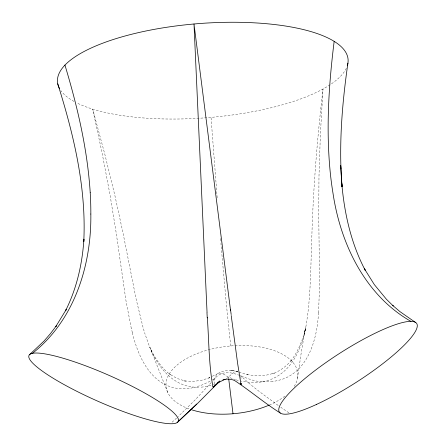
<?xml version="1.0" encoding="UTF-8"?>
<svg xmlns="http://www.w3.org/2000/svg" width="446" height="446" viewBox="0 0 446 446"><rect width="100%" height="100%" fill="white"/><g stroke="black" fill="none" stroke-linecap="round" stroke-linejoin="round"><path stroke-width="0.33" stroke-dasharray="2.23 1.67" d="M226.278 378.576C230.175 376.831 232.455 371.373 237.239 371.724L235.678 371.468L237.724 371.903C230.995 369.399 223.028 369.896 217.085 374.094C214.242 376.942 214.766 381.124 214.18 384.775M318.567 312.718L319.587 284.247L318.734 214.448L318.974 176.622L320.362 134.653L322.993 89.044C317.296 137.814 313.321 186.802 311.86 235.895C310.801 262.131 310.895 288.484 307.707 314.586A215.095 200.917 77.2 0 1 307.088 318.801C304.083 343.515 293.518 373.146 267.037 380.711A62.446 53.854 84.4 0 1 259.449 382.211A70.245 60.628 83.4 0 1 249.085 382.35L241.292 381.202M297.527 378.303L301.412 351.437L305.41 328.602L304.161 334.138L305.761 327.576C302.75 339.596 298.318 351.532 290.547 361.327L291.4 360.296C286.388 366.322 279.904 371.133 272.517 373.815L274.273 373.207L265.298 375.393L255.803 375.777L246.047 374.478L247.675 374.774L237.004 371.685M262.075 381.57C244.67 382.038 227.376 361.979 212.976 380.538M211.153 382.612L195.348 399.677L178.194 416.547M176.583 418.064L171.682 422.574M212.452 379.886L214.777 378.459M210.094 381.224L202.869 384.669L195.454 387.156M209.955 377.444L208.756 378.041L210.506 377.461L201.447 380.338L192.377 381.514L183.518 380.823L185.542 381.113L177.04 378.464L169.157 373.865L170.456 374.824C162.182 368.647 156.317 359.894 151.428 350.935C158.843 367.967 172.886 384.798 192.488 386.961A62.407 51.859 86.5 0 0 199.931 387.2M212.357 376.257L218.534 373.241L220.341 373.085L223.602 374.144L228.514 377.188L235.494 379.685M213.433 384.558L214.632 384.151M211.014 385.311L209.798 385.656A70.212 58.376 87.4 0 1 199.931 387.234M232.924 370.721L230.326 370.375L234.535 370.966M236.135 379.886L238.705 380.594M288.846 412.801L280.802 407.287M278.153 405.431C265.303 395.87 251.661 386.604 240.416 375.32M167.713 392.441L148.239 343.23L144.543 332.549M132.339 332.688C137.886 355.88 150.269 384.023 176.649 388.293A63.181 51.742 -85.2 0 0 185.397 388.734A71.566 58.56 -83.9 0 0 195.448 387.117M131.319 328.551L125.973 300.682L116.027 231.82L109.978 194.623L102.206 153.547L92.701 109.103L104.804 154.193L114.89 195.56L122.973 232.779L136.253 299.69L143.317 328.49A215.663 194.673 -87.9 0 0 144.582 332.532M228.514 377.188L228.675 378.565M230.71 345.957L226.245 303.079L220.921 243.405M220.508 238.476L220.753 241.431M240.851 376.268L241.124 379.786M217.18 197.74L211.03 117.359M346.313 68.249A145.725 47.226 -4.4 0 1 229.238 115.403A145.725 47.226 -4.4 0 1 76.863 102.92M74.042 101.448A145.725 47.226 -4.4 0 1 60.857 90.61M188.993 408.882A66.198 33.863 -5.8 0 1 177.263 364.917A66.198 33.863 -5.8 0 1 262.337 347.417A66.198 33.863 -5.8 0 1 293.501 387.379M284.855 396.148A66.198 33.863 -5.8 0 1 269.797 404.834M318.606 312.724A218.863 201.653 64.4 0 1 318.221 316.989C316.298 341.72 306.999 372.232 280.322 379.88A63.689 54.267 75 0 1 272.651 381.419M272.651 381.442A71.583 61.007 74.4 0 1 262.075 381.581M132.384 332.677A219.36 195.097 -77.5 0 1 131.364 328.535M152.097 352.29L149.811 347.155L152.097 352.29"/><path stroke-width="0.67" d="M90.833 214.03C91.519 265.677 74.226 320.412 32.458 353.338M334.154 41.445C328.758 84.684 325.959 128.526 330.207 172A464.531 394.682 -15.1 0 0 332.995 193.23C340.515 243.85 365.073 295.202 410.95 321.399M347.902 63.209C342.049 104.018 338.665 145.424 342.015 186.612L341.764 183.451C344.418 213.578 351.108 243.733 365.402 270.594L364.388 268.748L374.339 284.609L386.392 299.21L393.205 305.923L392.552 305.293L399.895 311.587L415.243 322.263M212.876 386.71A67.636 3.256 87.8 0 0 213.361 387.15L219.884 380.979L198.002 402.989L178.188 421.576A81.624 14.088 23.8 0 1 59.903 382.233A81.624 14.088 23.8 0 1 72.865 361.293A81.624 14.088 23.8 0 1 178.188 421.576M29.369 354.815L43.959 341.09L50.437 333.636L56.341 325.825L55.856 326.483L66.37 309.295L65.506 310.812C76.718 288.568 82.326 263.954 83.926 239.184L83.764 241.687C86.502 187.9 73.768 134.77 57.746 83.815M177.107 422.596L196.781 404.07M213.361 387.178L219.304 381.72M225.141 379.228L217.609 382.98M222.861 379.925C226.674 378.671 230.799 378.899 234.49 380.444C250.128 390.796 264.456 403 280.322 413.052M212.865 386.459C208.728 363.769 209.012 340.465 207.301 317.513M64.926 65.038C77.465 106.6 87.461 149.237 90.22 192.678M240.94 384.106L237.646 363.551L231.206 315.489M230.549 310.41L193.993 23.995L207.05 312.401M233.002 413.76L228.731 379.028M340.922 168.883L340.699 165.511L342.015 186.612M59.496 88.453A145.725 47.226 -4.4 0 1 198.113 23.649A145.725 47.226 -4.4 0 1 347.283 65.796M269.211 405.091A66.198 33.863 -5.8 0 1 190.827 409.523M231.173 314.553A190.397 3.094 82.8 0 1 230.532 309.602M241.197 384.647A67.641 1.271 82.8 0 1 240.834 383.248M241.124 383.354A76.093 1.472 82.9 0 1 241.13 384.145M207.234 317.892A190.375 8.139 87.6 0 1 206.977 312.724M213.963 386.665A76.082 3.624 87.6 0 1 213.361 387.061M90.209 192.678A468.356 390.339 2.5 0 1 90.839 214.03M316.359 404.494A81.702 16.669 -32.8 0 0 417.216 324.855A81.702 16.669 -32.8 0 0 310.483 374.049A81.702 16.669 -32.8 0 0 316.359 404.494"/></g></svg>
